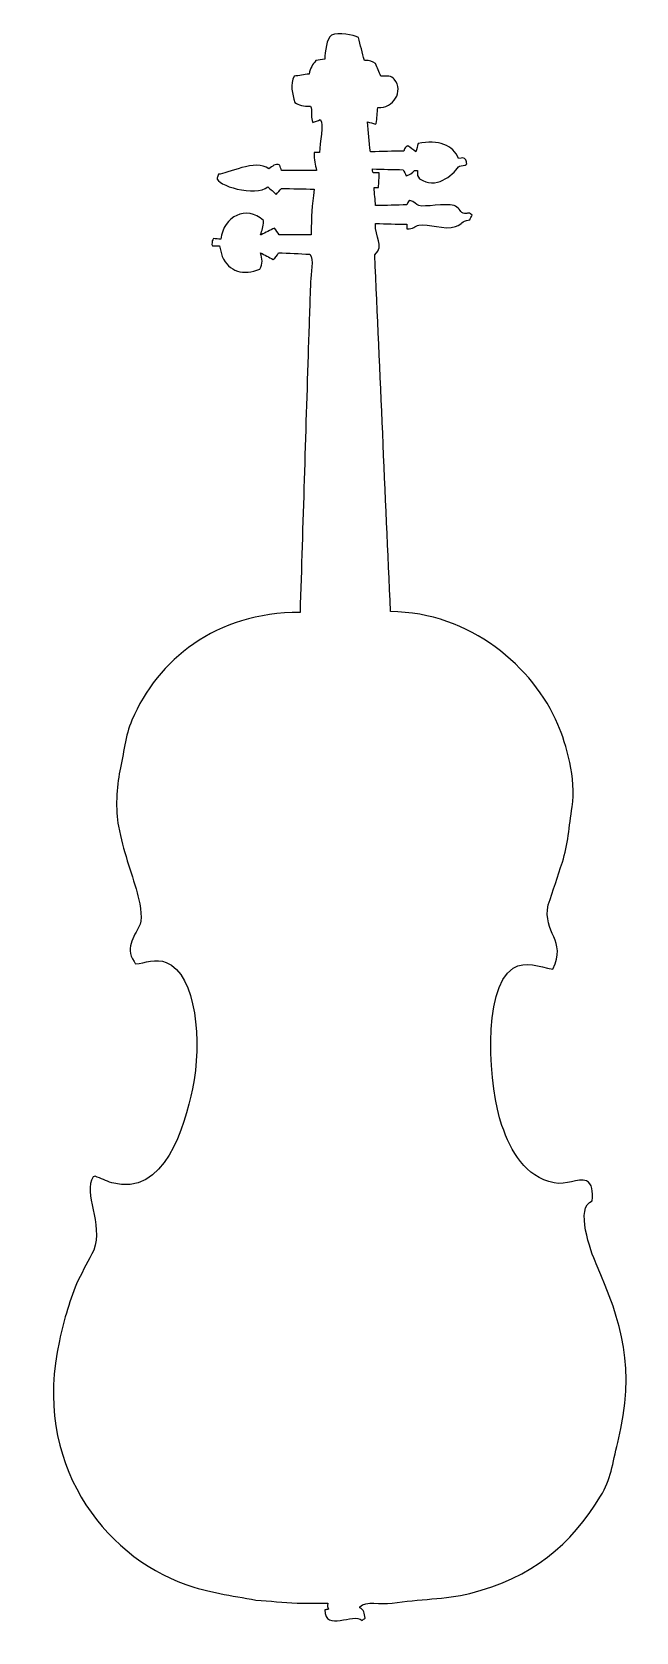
# Model space of a CAD drawing. Header units: centimetres. Extents: x -3.7 to 3.6, y -9.7 to 9.6.
import ezdxf

# ---------------------------------------------------------------- set-up
doc = ezdxf.new("R2010")
doc.units = ezdxf.units.CM
doc.header["$MEASUREMENT"] = 0
doc.layers.add('Camada 1', color=7, linetype='Continuous')

msp = doc.modelspace()

# ---------------------------------------------------------------- linework, layer by layer
at = {"layer": 'Camada 1'}
msp.add_open_spline([(0.46002, 8.68939), (0.45412, 8.62623), (0.44798, 8.56305), (0.44208, 8.49982), (0.44208, 8.49982), (0.4389, 8.49678), (0.43621, 8.49381), (0.43293, 8.4908), (0.43293, 8.4908), (0.39972, 8.49982), (0.36678, 8.50879), (0.33358, 8.51776), (0.33358, 8.51776), (0.34567, 8.39748), (0.35768, 8.27707), (0.36978, 8.15679), (0.36978, 8.15679), (0.37272, 8.15679), (0.37568, 8.15679), (0.37888, 8.15679), (0.37888, 8.15679), (0.51125, 8.15973), (0.64383, 8.16282), (0.77591, 8.16573), (0.77591, 8.16573), (0.78644, 8.21481), (0.79239, 8.20354), (0.82115, 8.22897), (0.82115, 8.22897), (0.85436, 8.20497), (0.88759, 8.18079), (0.92058, 8.15679), (0.92058, 8.15679), (0.92968, 8.18973), (0.93849, 8.22294), (0.94762, 8.25601), (0.94762, 8.25601), (1.19067, 8.30779), (1.36997, 8.23871), (1.43514, 8.07548), (1.43514, 8.07548), (1.48287, 8.0827), (1.50039, 8.0939), (1.5252, 8.05749), (1.5252, 8.05749), (1.52835, 8.04225), (1.53134, 8.02722), (1.53457, 8.01225), (1.53457, 8.01225), (1.52838, 8.00619), (1.52248, 8.00016), (1.51634, 7.99413), (1.51634, 7.99413), (1.48242, 7.98852), (1.44575, 7.98775), (1.43517, 7.97622), (1.43517, 7.97622), (1.35966, 7.87192), (1.15918, 7.6911), (0.96559, 7.83163), (0.96559, 7.83163), (0.93852, 7.85425), (0.93709, 7.87875), (0.93852, 7.93093), (0.93852, 7.93093), (0.92651, 7.93093), (0.91447, 7.93093), (0.90238, 7.93093), (0.90238, 7.93093), (0.87709, 7.89968), (0.84896, 7.87963), (0.80321, 7.86772), (0.80321, 7.86772), (0.7912, 7.8919), (0.77916, 7.91595), (0.76707, 7.94), (0.76707, 7.94), (0.64388, 7.94299), (0.52013, 7.94587), (0.39692, 7.94902), (0.39692, 7.94902), (0.39692, 7.94), (0.39692, 7.9309), (0.39692, 7.92198), (0.39692, 7.92198), (0.39978, 7.91595), (0.40306, 7.90986), (0.40594, 7.90399), (0.40594, 7.90399), (0.43012, 7.90399), (0.45417, 7.90399), (0.47812, 7.90399), (0.47812, 7.90399), (0.47513, 7.84366), (0.47217, 7.78337), (0.46897, 7.72339), (0.46897, 7.72339), (0.45106, 7.72339), (0.43301, 7.72339), (0.41484, 7.72339), (0.41484, 7.72339), (0.42098, 7.65111), (0.42685, 7.57893), (0.43302, 7.50664), (0.43302, 7.50664), (0.55952, 7.50963), (0.68601, 7.51259), (0.81243, 7.51566), (0.81243, 7.51566), (0.82418, 7.54887), (0.81582, 7.54233), (0.84857, 7.56993), (0.84857, 7.56993), (0.90199, 7.55869), (0.92138, 7.51752), (0.95655, 7.50664), (0.95655, 7.50664), (1.0259, 7.48539), (1.27363, 7.53879), (1.38084, 7.50664), (1.38084, 7.50664), (1.43548, 7.49016), (1.45275, 7.43396), (1.48937, 7.41644), (1.48937, 7.41644), (1.54401, 7.39017), (1.54795, 7.4484), (1.59788, 7.38937), (1.59788, 7.38937), (1.58854, 7.37114), (1.5797, 7.35317), (1.57057, 7.3351), (1.57057, 7.3351), (1.45153, 7.31864), (1.4971, 7.28647), (1.39917, 7.25379), (1.39917, 7.25379), (1.25817, 7.20693), (1.0791, 7.29499), (0.95655, 7.27186), (0.95655, 7.27186), (0.90223, 7.26151), (0.89085, 7.22008), (0.81243, 7.22688), (0.81243, 7.22688), (0.81243, 7.24479), (0.81243, 7.26294), (0.81243, 7.28088), (0.81243, 7.28088), (0.68601, 7.28395), (0.55951, 7.28689), (0.43302, 7.28996), (0.43302, 7.28996), (0.41786, 7.11917), (0.54769, 7.03445), (0.42421, 6.91079), (0.42421, 6.91079), (0.48742, 5.47532), (0.55044, 4.03948), (0.61363, 2.60401), (0.61363, 2.60401), (1.57944, 2.59864), (2.34173, 1.93165), (2.63621, 1.24066), (2.63621, 1.24066), (2.73635, 1.00521), (2.85957, 0.5851), (2.80742, 0.24752), (2.80742, 0.24752), (2.77054, 0.00947), (2.75728, -0.21214), (2.69013, -0.42053), (2.69013, -0.42053), (2.63301, -0.59224), (2.57575, -0.76372), (2.51863, -0.93514), (2.51863, -0.93514), (2.44711, -1.28447), (2.74866, -1.35781), (2.57303, -1.7118), (2.57303, -1.7118), (2.40177, -1.68643), (2.24881, -1.60308), (2.09427, -1.7027), (2.09427, -1.7027), (1.70586, -1.95313), (1.8068, -3.16942), (1.95904, -3.59868), (1.95904, -3.59868), (2.07069, -3.91433), (2.23704, -4.21886), (2.59094, -4.29416), (2.59094, -4.29416), (2.73416, -4.32438), (2.87711, -4.23561), (2.97916, -4.26685), (2.97916, -4.26685), (3.05401, -4.30201), (3.05668, -4.39745), (3.05126, -4.51066), (3.05126, -4.51066), (2.83629, -4.57826), (3.03552, -5.12957), (3.0965, -5.26906), (3.0965, -5.26906), (3.41067, -5.99063), (3.57889, -6.51731), (3.35825, -7.42682), (3.35825, -7.42682), (3.29536, -7.68609), (3.27443, -7.87238), (3.15063, -8.07703), (3.15063, -8.07703), (2.79765, -8.6603), (2.31968, -9.06258), (1.57056, -9.2507), (1.57056, -9.2507), (1.27902, -9.32428), (0.95728, -9.31539), (0.63163, -9.36833), (0.63163, -9.36833), (0.49188, -9.39095), (0.31998, -9.33121), (0.24367, -9.41331), (0.24367, -9.41331), (0.24367, -9.4163), (0.24367, -9.41921), (0.24367, -9.42246), (0.24367, -9.42246), (0.29212, -9.44561), (0.29709, -9.4913), (0.30664, -9.54888), (0.30664, -9.54888), (0.2946, -9.55777), (0.28259, -9.56679), (0.2705, -9.57568), (0.2705, -9.57568), (0.16271, -9.47924), (-0.17408, -9.71617), (-0.18069, -9.4495), (-0.18069, -9.4495), (-0.1659, -9.44651), (-0.15066, -9.44331), (-0.13592, -9.44035), (-0.13592, -9.44035), (-0.14926, -9.40839), (-0.14703, -9.41527), (-0.14481, -9.3683), (-0.14481, -9.3683), (-0.268, -9.3683), (-0.39161, -9.3683), (-0.51491, -9.3683), (-0.51491, -9.3683), (-0.68041, -9.35594), (-0.84598, -9.34393), (-1.01145, -9.33184), (-1.01145, -9.33184), (-1.30781, -9.27601), (-1.59888, -9.23521), (-1.86015, -9.1424), (-1.86015, -9.1424), (-2.8622, -8.78607), (-3.71714, -7.6635), (-3.38604, -6.19929), (-3.38604, -6.19929), (-3.32706, -5.93854), (-3.25766, -5.69301), (-3.16035, -5.46793), (-3.16035, -5.46793), (-3.09711, -5.34733), (-3.03398, -5.22682), (-2.97078, -5.10672), (-2.97078, -5.10672), (-2.85677, -4.78597), (-3.10252, -4.41698), (-2.97975, -4.22166), (-2.97975, -4.22166), (-2.97078, -4.21891), (-2.96181, -4.21576), (-2.95268, -4.21277), (-2.95268, -4.21277), (-2.88653, -4.23981), (-2.82026, -4.2669), (-2.75411, -4.29421), (-2.75411, -4.29421), (-2.10808, -4.46272), (-1.87707, -3.61402), (-1.77896, -3.15645), (-1.77896, -3.15645), (-1.65889, -2.59598), (-1.73136, -1.7776), (-2.09493, -1.63044), (-2.09493, -1.63044), (-2.21756, -1.58096), (-2.35655, -1.63925), (-2.46532, -1.64862), (-2.46532, -1.64862), (-2.47119, -1.63981), (-2.4772, -1.63044), (-2.48323, -1.62137), (-2.48323, -1.62137), (-2.60573, -1.44521), (-2.45952, -1.28702), (-2.41105, -1.17015), (-2.41105, -1.17015), (-2.37589, -1.0853), (-2.42417, -0.87522), (-2.44706, -0.79082), (-2.44706, -0.79082), (-2.51823, -0.52981), (-2.61642, -0.2865), (-2.67275, 0.01293), (-2.67275, 0.01293), (-2.70974, 0.20944), (-2.6968, 0.49325), (-2.65478, 0.68079), (-2.65478, 0.68079), (-2.60803, 0.88878), (-2.59104, 1.10666), (-2.51024, 1.2947), (-2.51024, 1.2947), (-2.19999, 2.01722), (-1.50302, 2.59833), (-0.4789, 2.59486), (-0.4789, 2.59486), (-0.44569, 3.6633), (-0.41275, 4.73179), (-0.37955, 5.80015), (-0.37955, 5.80015), (-0.37053, 6.06201), (-0.36143, 6.32387), (-0.35248, 6.58572), (-0.35248, 6.58572), (-0.35132, 6.68311), (-0.30607, 6.86374), (-0.36145, 6.91981), (-0.36145, 6.91981), (-0.48792, 6.92571), (-0.61423, 6.93177), (-0.74078, 6.9378), (-0.74078, 6.9378), (-0.75896, 6.8974), (-0.76928, 6.88007), (-0.80407, 6.85663), (-0.80407, 6.85663), (-0.85506, 6.88356), (-0.90623, 6.91076), (-0.95742, 6.9378), (-0.95742, 6.9378), (-0.93467, 6.85956), (-0.92421, 6.8077), (-0.9665, 6.7392), (-0.9665, 6.7392), (-1.15954, 6.65951), (-1.34284, 6.70782), (-1.41796, 6.89276), (-1.41796, 6.89276), (-1.42992, 6.9348), (-1.44193, 6.97703), (-1.45397, 7.0191), (-1.45397, 7.0191), (-1.48114, 7.0191), (-1.50808, 7.0191), (-1.53514, 7.0191), (-1.53514, 7.0191), (-1.53834, 7.02513), (-1.54128, 7.03101), (-1.54443, 7.03701), (-1.54443, 7.03701), (-1.54226, 7.07786), (-1.53789, 7.0858), (-1.5262, 7.10929), (-1.5262, 7.10929), (-1.4962, 7.1063), (-1.46601, 7.10328), (-1.43592, 7.10027), (-1.43592, 7.10027), (-1.40666, 7.37737), (-1.12448, 7.5185), (-0.92123, 7.32604), (-0.92123, 7.32604), (-0.91993, 7.2387), (-0.9402, 7.21166), (-0.95745, 7.15454), (-0.95745, 7.15454), (-0.9543, 7.15454), (-0.95142, 7.15454), (-0.9483, 7.15454), (-0.9483, 7.15454), (-0.8943, 7.18158), (-0.84003, 7.20859), (-0.78585, 7.23585), (-0.78585, 7.23585), (-0.76773, 7.2086), (-0.74984, 7.18158), (-0.73172, 7.15454), (-0.73172, 7.15454), (-0.60237, 7.15454), (-0.4728, 7.15454), (-0.3435, 7.15454), (-0.3435, 7.15454), (-0.34519, 7.39968), (-0.33644, 7.49093), (-0.3073, 7.70519), (-0.3073, 7.70519), (-0.43972, 7.70813), (-0.57217, 7.71122), (-0.70455, 7.71429), (-0.70455, 7.71429), (-0.72566, 7.69019), (-0.74672, 7.66614), (-0.76776, 7.64209), (-0.76776, 7.64209), (-0.80097, 7.67215), (-0.83404, 7.7022), (-0.86714, 7.73242), (-0.86714, 7.73242), (-1.0166, 7.60484), (-1.49936, 7.75541), (-1.48119, 7.84066), (-1.48119, 7.84066), (-1.47516, 7.85577), (-1.46918, 7.87074), (-1.46315, 7.8859), (-1.46315, 7.8859), (-1.37359, 7.88407), (-1.00643, 8.07828), (-0.8581, 7.94906), (-0.8581, 7.94906), (-0.80751, 7.9816), (-0.78478, 8.02084), (-0.72282, 7.99415), (-0.72282, 7.99415), (-0.71679, 7.97312), (-0.71065, 7.95192), (-0.70459, 7.93094), (-0.70459, 7.93094), (-0.56325, 7.93094), (-0.4218, 7.93094), (-0.28049, 7.93094), (-0.28049, 7.93094), (-0.29626, 8.00645), (-0.31198, 8.05384), (-0.30737, 8.14763), (-0.30737, 8.14763), (-0.28657, 8.14763), (-0.26527, 8.14763), (-0.24408, 8.14763), (-0.24408, 8.14763), (-0.24186, 8.2641), (-0.18701, 8.49439), (-0.23524, 8.54493), (-0.23524, 8.54493), (-0.26527, 8.53292), (-0.29538, 8.52088), (-0.32552, 8.50879), (-0.32552, 8.50879), (-0.32859, 8.51776), (-0.33155, 8.52691), (-0.33449, 8.53599), (-0.33449, 8.53599), (-0.34984, 8.58232), (-0.33102, 8.66037), (-0.35259, 8.70755), (-0.35259, 8.70755), (-0.44189, 8.70464), (-0.49406, 8.71895), (-0.54216, 8.75258), (-0.54216, 8.75258), (-0.57132, 8.85765), (-0.60346, 8.97242), (-0.55131, 9.06857), (-0.55131, 9.06857), (-0.49106, 9.07765), (-0.43077, 9.08669), (-0.37065, 9.09561), (-0.37065, 9.09561), (-0.35874, 9.1689), (-0.3249, 9.21028), (-0.28934, 9.25812), (-0.28934, 9.25812), (-0.25325, 9.26415), (-0.21729, 9.27021), (-0.18089, 9.27624), (-0.18089, 9.27624), (-0.1765, 9.36032), (-0.158, 9.5291), (-0.09995, 9.56517), (-0.09995, 9.56517), (-0.01385, 9.60295), (0.16604, 9.56686), (0.22498, 9.53824), (0.22498, 9.53824), (0.24937, 9.44489), (0.2735, 9.35147), (0.29761, 9.25813), (0.29761, 9.25813), (0.36944, 9.2599), (0.39429, 9.24781), (0.43284, 9.22212), (0.43284, 9.22212), (0.45403, 9.17087), (0.47496, 9.11991), (0.49613, 9.06858), (0.49613, 9.06858), (0.57064, 9.0735), (0.62948, 9.07472), (0.6585, 9.03244), (0.6585, 9.03244), (0.7786, 8.88947), (0.64872, 8.67802), (0.46002, 8.68939)], degree=3, knots=[0, 0, 0, 0, 0.00775194, 0.00775194, 0.00775194, 0.00775194, 0.01550388, 0.01550388, 0.01550388, 0.01550388, 0.02325581, 0.02325581, 0.02325581, 0.02325581, 0.03100775, 0.03100775, 0.03100775, 0.03100775, 0.03875969, 0.03875969, 0.03875969, 0.03875969, 0.04651163, 0.04651163, 0.04651163, 0.04651163, 0.05426357, 0.05426357, 0.05426357, 0.05426357, 0.0620155, 0.0620155, 0.0620155, 0.0620155, 0.06976744, 0.06976744, 0.06976744, 0.06976744, 0.07751938, 0.07751938, 0.07751938, 0.07751938, 0.08527132, 0.08527132, 0.08527132, 0.08527132, 0.09302326, 0.09302326, 0.09302326, 0.09302326, 0.10077519, 0.10077519, 0.10077519, 0.10077519, 0.10852713, 0.10852713, 0.10852713, 0.10852713, 0.11627907, 0.11627907, 0.11627907, 0.11627907, 0.12403101, 0.12403101, 0.12403101, 0.12403101, 0.13178295, 0.13178295, 0.13178295, 0.13178295, 0.13953488, 0.13953488, 0.13953488, 0.13953488, 0.14728682, 0.14728682, 0.14728682, 0.14728682, 0.15503876, 0.15503876, 0.15503876, 0.15503876, 0.1627907, 0.1627907, 0.1627907, 0.1627907, 0.17054264, 0.17054264, 0.17054264, 0.17054264, 0.17829457, 0.17829457, 0.17829457, 0.17829457, 0.18604651, 0.18604651, 0.18604651, 0.18604651, 0.19379845, 0.19379845, 0.19379845, 0.19379845, 0.20155039, 0.20155039, 0.20155039, 0.20155039, 0.20930233, 0.20930233, 0.20930233, 0.20930233, 0.21705426, 0.21705426, 0.21705426, 0.21705426, 0.2248062, 0.2248062, 0.2248062, 0.2248062, 0.23255814, 0.23255814, 0.23255814, 0.23255814, 0.24031008, 0.24031008, 0.24031008, 0.24031008, 0.24806202, 0.24806202, 0.24806202, 0.24806202, 0.25581395, 0.25581395, 0.25581395, 0.25581395, 0.26356589, 0.26356589, 0.26356589, 0.26356589, 0.27131783, 0.27131783, 0.27131783, 0.27131783, 0.27906977, 0.27906977, 0.27906977, 0.27906977, 0.28682171, 0.28682171, 0.28682171, 0.28682171, 0.29457364, 0.29457364, 0.29457364, 0.29457364, 0.30232558, 0.30232558, 0.30232558, 0.30232558, 0.31007752, 0.31007752, 0.31007752, 0.31007752, 0.31782946, 0.31782946, 0.31782946, 0.31782946, 0.3255814, 0.3255814, 0.3255814, 0.3255814, 0.33333333, 0.33333333, 0.33333333, 0.33333333, 0.34108527, 0.34108527, 0.34108527, 0.34108527, 0.34883721, 0.34883721, 0.34883721, 0.34883721, 0.35658915, 0.35658915, 0.35658915, 0.35658915, 0.36434109, 0.36434109, 0.36434109, 0.36434109, 0.37209302, 0.37209302, 0.37209302, 0.37209302, 0.37984496, 0.37984496, 0.37984496, 0.37984496, 0.3875969, 0.3875969, 0.3875969, 0.3875969, 0.39534884, 0.39534884, 0.39534884, 0.39534884, 0.40310078, 0.40310078, 0.40310078, 0.40310078, 0.41085271, 0.41085271, 0.41085271, 0.41085271, 0.41860465, 0.41860465, 0.41860465, 0.41860465, 0.42635659, 0.42635659, 0.42635659, 0.42635659, 0.43410853, 0.43410853, 0.43410853, 0.43410853, 0.44186047, 0.44186047, 0.44186047, 0.44186047, 0.4496124, 0.4496124, 0.4496124, 0.4496124, 0.45736434, 0.45736434, 0.45736434, 0.45736434, 0.46511628, 0.46511628, 0.46511628, 0.46511628, 0.47286822, 0.47286822, 0.47286822, 0.47286822, 0.48062016, 0.48062016, 0.48062016, 0.48062016, 0.48837209, 0.48837209, 0.48837209, 0.48837209, 0.49612403, 0.49612403, 0.49612403, 0.49612403, 0.50387597, 0.50387597, 0.50387597, 0.50387597, 0.51162791, 0.51162791, 0.51162791, 0.51162791, 0.51937984, 0.51937984, 0.51937984, 0.51937984, 0.52713178, 0.52713178, 0.52713178, 0.52713178, 0.53488372, 0.53488372, 0.53488372, 0.53488372, 0.54263566, 0.54263566, 0.54263566, 0.54263566, 0.5503876, 0.5503876, 0.5503876, 0.5503876, 0.55813953, 0.55813953, 0.55813953, 0.55813953, 0.56589147, 0.56589147, 0.56589147, 0.56589147, 0.57364341, 0.57364341, 0.57364341, 0.57364341, 0.58139535, 0.58139535, 0.58139535, 0.58139535, 0.58914729, 0.58914729, 0.58914729, 0.58914729, 0.59689922, 0.59689922, 0.59689922, 0.59689922, 0.60465116, 0.60465116, 0.60465116, 0.60465116, 0.6124031, 0.6124031, 0.6124031, 0.6124031, 0.62015504, 0.62015504, 0.62015504, 0.62015504, 0.62790698, 0.62790698, 0.62790698, 0.62790698, 0.63565891, 0.63565891, 0.63565891, 0.63565891, 0.64341085, 0.64341085, 0.64341085, 0.64341085, 0.65116279, 0.65116279, 0.65116279, 0.65116279, 0.65891473, 0.65891473, 0.65891473, 0.65891473, 0.66666667, 0.66666667, 0.66666667, 0.66666667, 0.6744186, 0.6744186, 0.6744186, 0.6744186, 0.68217054, 0.68217054, 0.68217054, 0.68217054, 0.68992248, 0.68992248, 0.68992248, 0.68992248, 0.69767442, 0.69767442, 0.69767442, 0.69767442, 0.70542636, 0.70542636, 0.70542636, 0.70542636, 0.71317829, 0.71317829, 0.71317829, 0.71317829, 0.72093023, 0.72093023, 0.72093023, 0.72093023, 0.72868217, 0.72868217, 0.72868217, 0.72868217, 0.73643411, 0.73643411, 0.73643411, 0.73643411, 0.74418605, 0.74418605, 0.74418605, 0.74418605, 0.75193798, 0.75193798, 0.75193798, 0.75193798, 0.75968992, 0.75968992, 0.75968992, 0.75968992, 0.76744186, 0.76744186, 0.76744186, 0.76744186, 0.7751938, 0.7751938, 0.7751938, 0.7751938, 0.78294574, 0.78294574, 0.78294574, 0.78294574, 0.79069767, 0.79069767, 0.79069767, 0.79069767, 0.79844961, 0.79844961, 0.79844961, 0.79844961, 0.80620155, 0.80620155, 0.80620155, 0.80620155, 0.81395349, 0.81395349, 0.81395349, 0.81395349, 0.82170543, 0.82170543, 0.82170543, 0.82170543, 0.82945736, 0.82945736, 0.82945736, 0.82945736, 0.8372093, 0.8372093, 0.8372093, 0.8372093, 0.84496124, 0.84496124, 0.84496124, 0.84496124, 0.85271318, 0.85271318, 0.85271318, 0.85271318, 0.86046512, 0.86046512, 0.86046512, 0.86046512, 0.86821705, 0.86821705, 0.86821705, 0.86821705, 0.87596899, 0.87596899, 0.87596899, 0.87596899, 0.88372093, 0.88372093, 0.88372093, 0.88372093, 0.89147287, 0.89147287, 0.89147287, 0.89147287, 0.89922481, 0.89922481, 0.89922481, 0.89922481, 0.90697674, 0.90697674, 0.90697674, 0.90697674, 0.91472868, 0.91472868, 0.91472868, 0.91472868, 0.92248062, 0.92248062, 0.92248062, 0.92248062, 0.93023256, 0.93023256, 0.93023256, 0.93023256, 0.9379845, 0.9379845, 0.9379845, 0.9379845, 0.94573643, 0.94573643, 0.94573643, 0.94573643, 0.95348837, 0.95348837, 0.95348837, 0.95348837, 0.96124031, 0.96124031, 0.96124031, 0.96124031, 0.96899225, 0.96899225, 0.96899225, 0.96899225, 0.97674419, 0.97674419, 0.97674419, 0.97674419, 0.98449612, 0.98449612, 0.98449612, 0.98449612, 1, 1, 1, 1], dxfattribs=at)

doc.saveas('drawing.dxf')
